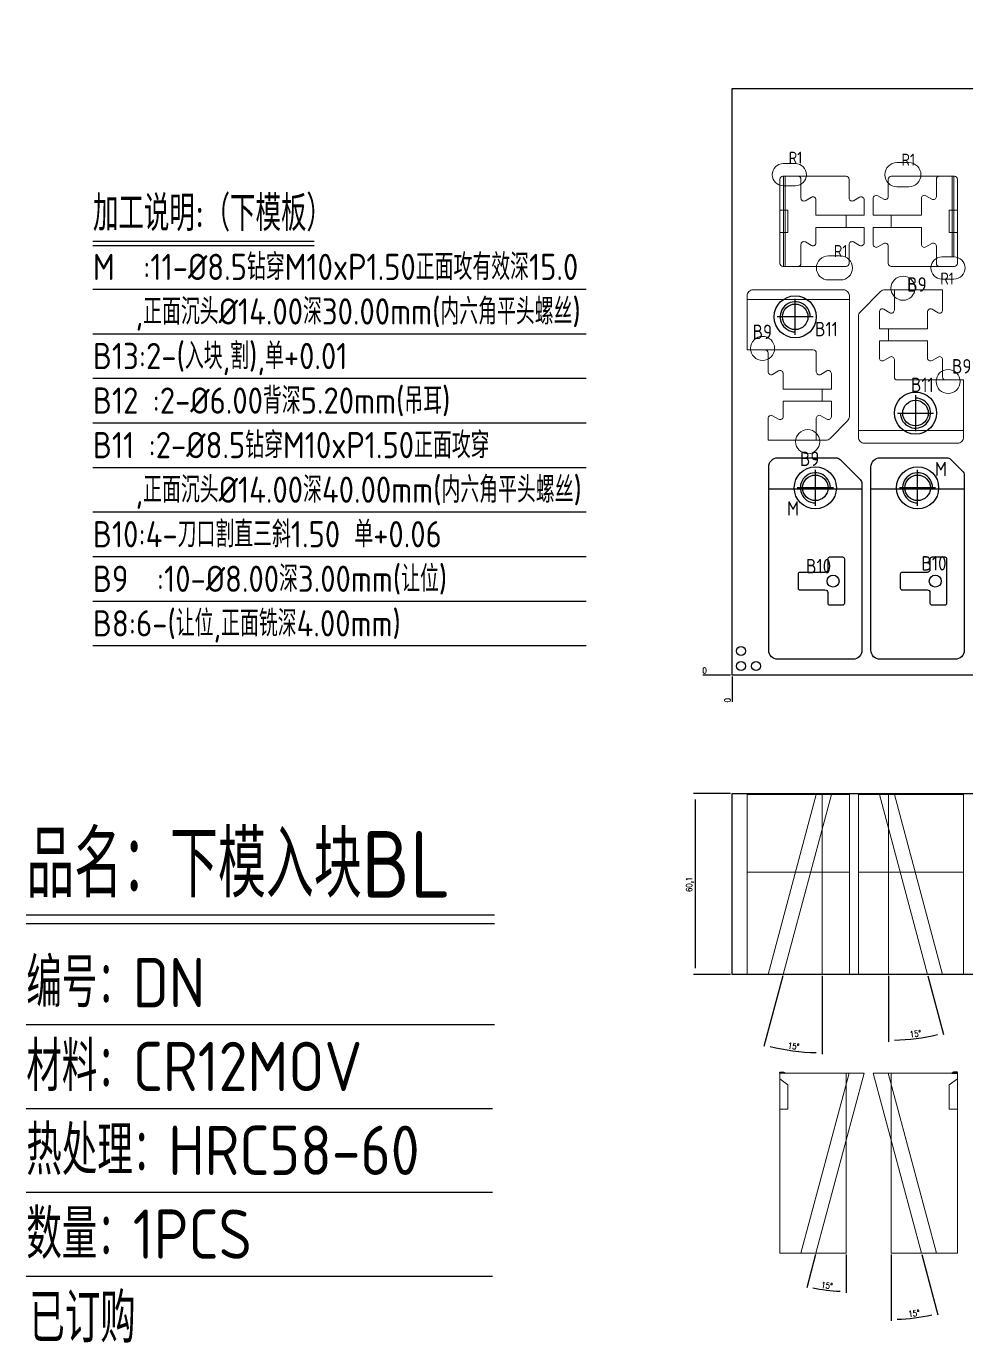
# Model space of a CAD drawing. Header units: millimetres. Extents: x 115810 to 116602, y -2947 to -2509.
# Drawn here: x 115809.5 to 116121.9, y -2946.8 to -2509.3 of the extents above; entities that cross this region are included whole.
import ezdxf
from ezdxf.enums import TextEntityAlignment as Align

# ---------------------------------------------------------------- set-up
doc = ezdxf.new("R2010")
doc.units = ezdxf.units.MM
for name, pattern in [('$TD_AUDIT_GENERATED_(575F8F)', [0]), ('CENTER', [0]), ('HIDDEN', [0])]:
    doc.linetypes.add(name, pattern=pattern)
for name, color, linetype in [('5', 5, 'Continuous'), ('DIE_P', 2, 'Continuous'), ('DIE_P_O', 1, '$TD_AUDIT_GENERATED_(575F8F)'), ('DIM', 4, 'Continuous'), ('LB_P', 2, 'Continuous'), ('PRESS', 3, 'Continuous'), ('TEXT', 4, 'Continuous')]:
    doc.layers.add(name, color=color, linetype=linetype)
doc.styles.add('gbenor', font='gbenor.shx', dxfattribs={"bigfont": 'gbcbig.shx'})
doc.styles.get("Standard").update_dxf_attribs({"font": 'txt.shx', "width": 0.85, "bigfont": 'ctxt.shx'})
doc.dimstyles.new('T-2-WX', dxfattribs={"dimtxt": 2, "dimasz": 2, "dimexe": 0.5, "dimexo": 0.5, "dimgap": 0.5, "dimtad": 1, "dimtxsty": 'Standard', "dimblk": 'OPEN30', "dimcen": 0, "dimazin": 3, "dimtfac": 1, "dimtmove": 0, "dimatfit": 3, "dimldrblk": 'OPEN30', "dimlwd": -1, "dimlwe": -1})

# ---------------------------------------------------------------- blocks, each defined once
blk = doc.blocks.new('*D7579')
at = {"layer": 'Defpoints', "color": 0}
for p in [(116044.2, -2724.92), (116044.2, -2724.92), (116044.2, -2732.22)]:
    blk.add_point(p, dxfattribs=at)
at = {"layer": 'DIM', "color": 0}
blk.add_line((116044.2, -2725.42), (116044.2, -2733.85), dxfattribs=at)
at = {"layer": 'DIM', "color": 0, "insert": (116042.7, -2733.29), "char_height": 2, "attachment_point": 5, "rotation": 90}
blk.add_mtext('0', dxfattribs=at)
blk = doc.blocks.new('_Open30')
blk = doc.blocks.new('*D7580')
at = {"layer": 'Defpoints', "color": 0}
for p in [(116036.13, -2724.92), (116044.2, -2724.92), (116044.2, -2724.92)]:
    blk.add_point(p, dxfattribs=at)
at = {"layer": 'DIM', "color": 0}
blk.add_line((116043.7, -2724.92), (116034.49, -2724.92), dxfattribs=at)
at = {"layer": 'DIM', "color": 0, "insert": (116035.06, -2723.42), "char_height": 2, "attachment_point": 5}
blk.add_mtext('0', dxfattribs=at)
blk = doc.blocks.new('*D7581')
at = {"layer": 'Defpoints', "color": 0}
for p in [(116304.2, -2529.92), (116319.24, -2531.42), (116044.2, -2724.92)]:
    blk.add_point(p, dxfattribs=at)
at = {"layer": 'DIM', "color": 0}
for p, q in [((116304.7, -2529.92), (116311.24, -2529.92)), ((116311.24, -2529.92), (116315.24, -2531.42)), ((116315.24, -2531.42), (116323.87, -2531.42))]:
    blk.add_line(p, q, dxfattribs=at)
at = {"layer": 'DIM', "color": 0, "insert": (116321.81, -2529.92), "char_height": 2, "attachment_point": 5}
blk.add_mtext('195', dxfattribs=at)
blk = doc.blocks.new('*D7582')
at = {"layer": 'Defpoints', "color": 0}
for p in [(116305.7, -2514.24), (116304.2, -2529.92), (116044.2, -2724.92)]:
    blk.add_point(p, dxfattribs=at)
at = {"layer": 'DIM', "color": 0}
for p, q in [((116305.7, -2518.24), (116305.7, -2509.37)), ((116304.2, -2522.24), (116305.7, -2518.24)), ((116304.2, -2529.42), (116304.2, -2522.24))]:
    blk.add_line(p, q, dxfattribs=at)
at = {"layer": 'DIM', "color": 0, "insert": (116304.2, -2511.55), "char_height": 2, "attachment_point": 5, "rotation": 90}
blk.add_mtext('260', dxfattribs=at)
blk = doc.blocks.new('*D7583')
at = {"layer": 'Defpoints', "color": 0}
for p in [(116044.2, -2764.31), (116031.91, -2824.41), (116044.2, -2824.41)]:
    blk.add_point(p, dxfattribs=at)
at = {"layer": 'DIM', "color": 0}
for p, q in [((116043.7, -2764.31), (116031.41, -2764.31)), ((116031.91, -2766.31), (116031.91, -2822.41)), ((116043.7, -2824.41), (116031.41, -2824.41))]:
    blk.add_line(p, q, dxfattribs=at)
at = {"layer": 'DIM', "color": 0, "insert": (116030.22, -2794.51), "char_height": 2, "attachment_point": 5, "rotation": 90}
blk.add_mtext('60,1', dxfattribs=at)
blk = doc.blocks.new('*D7584')
at = {"layer": 'Defpoints', "color": 0}
for p in [(116093.17, -2764.61), (116096.21, -2764.61), (116096.21, -2824.41), (116109.19, -2824.41), (116102.34, -2846.06)]:
    blk.add_point(p, dxfattribs=at)
at = {"layer": 'DIM', "color": 0}
for p, q in [((116096.21, -2824.91), (116096.21, -2846.83)), ((116109.32, -2824.89), (116114.55, -2844.41))]:
    blk.add_line(p, q, dxfattribs=at)
blk.add_arc((116096.21, -2775.95), 70.38, 271.6282, 283.3718, dxfattribs=at)
at = {"layer": 'DIM', "color": 0, "insert": (116105.19, -2844.19), "char_height": 2, "attachment_point": 5, "rotation": 7.5}
blk.add_mtext('15%%d', dxfattribs=at)
blk = doc.blocks.new('*D7585')
at = {"layer": 'Defpoints', "color": 0}
for p in [(116074.18, -2764.61), (116077.22, -2764.61), (116061.19, -2824.41), (116074.18, -2824.41), (116061.24, -2849.33)]:
    blk.add_point(p, dxfattribs=at)
at = {"layer": 'DIM', "color": 0}
for p, q in [((116061.06, -2824.89), (116054.76, -2848.41)), ((116074.18, -2824.91), (116074.18, -2850.96))]:
    blk.add_line(p, q, dxfattribs=at)
blk.add_arc((116074.18, -2775.95), 74.51, 256.5379, 268.4621, dxfattribs=at)
at = {"layer": 'DIM', "color": 0, "insert": (116064.65, -2848.29), "char_height": 2, "attachment_point": 5, "rotation": 352.5}
blk.add_mtext('15%%d', dxfattribs=at)
blk = doc.blocks.new('*D7588')
at = {"layer": 'Defpoints', "color": 0}
for p in [(116091.12, -2857.24), (116097.14, -2857.24), (116097.14, -2917.04), (116107.14, -2917.04), (116102.32, -2938.89)]:
    blk.add_point(p, dxfattribs=at)
at = {"layer": 'DIM', "color": 0}
for p, q in [((116097.14, -2917.54), (116097.14, -2939.62)), ((116107.27, -2917.53), (116112.64, -2937.58))]:
    blk.add_line(p, q, dxfattribs=at)
blk.add_arc((116097.14, -2879.73), 59.38, 271.9297, 283.0703, dxfattribs=at)
at = {"layer": 'DIM', "color": 0, "insert": (116104.69, -2937.08), "char_height": 2, "attachment_point": 5, "rotation": 7.5}
blk.add_mtext('15%%d', dxfattribs=at)
blk = doc.blocks.new('*D7589')
at = {"layer": 'Defpoints', "color": 0}
for p in [(116082.09, -2857.24), (116088.12, -2857.24), (116072.09, -2917.04), (116082.09, -2917.04), (116073.4, -2929.03)]:
    blk.add_point(p, dxfattribs=at)
at = {"layer": 'DIM', "color": 0}
for p, q in [((116071.97, -2917.53), (116069.01, -2928.57)), ((116082.09, -2917.54), (116082.09, -2930.29))]:
    blk.add_line(p, q, dxfattribs=at)
blk.add_arc((116082.09, -2879.73), 50.06, 257.2894, 267.7106, dxfattribs=at)
at = {"layer": 'DIM', "color": 0, "insert": (116075.76, -2927.83), "char_height": 2, "attachment_point": 5, "rotation": 352.5}
blk.add_mtext('15%%d', dxfattribs=at)

msp = doc.modelspace()

# ---------------------------------------------------------------- linework, layer by layer
at = {"layer": '5', "color": 2}
msp.add_lwpolyline([(116044.196, -2764.311), (116304.196, -2764.311), (116304.196, -2824.411), (116044.196, -2824.411)], close=True, dxfattribs=at)
at = {"layer": 'DIE_P', "lineweight": 15}
for p, q in [((116061.295, -2559.103), (116061.295, -2589.103)), ((116061.814, -2559.103), (116061.814, -2589.103)), ((116117.422, -2585.903), (116117.422, -2559.103)), ((116117.942, -2585.903), (116117.942, -2559.103)), ((116083.193, -2600.041), (116049.193, -2600.041)), ((116086.193, -2643.647), (116121.193, -2643.647)), ((116083.193, -2790.411), (116049.193, -2790.411)), ((116086.193, -2790.411), (116121.193, -2790.411))]:
    msp.add_line(p, q, dxfattribs=at)
at = {"layer": 'DIE_P', "color": 1, "linetype": 'HIDDEN', "lineweight": 15, "ltscale": 20}
for p, q in [((116056.193, -2824.411), (116072.217, -2764.611)), ((116074.179, -2824.411), (116074.179, -2764.611)), ((116096.208, -2824.411), (116096.208, -2764.611)), ((116114.193, -2824.411), (116098.17, -2764.611))]:
    msp.add_line(p, q, dxfattribs=at)
at = {"layer": 'DIE_P', "color": 1, "linetype": 'Continuous', "lineweight": 15}
for points in [[(116055.193, -2616.844, -0.4142136), (116056.193, -2617.844), (116056.193, -2624.112, 0.5773503), (116057.693, -2624.978), (116059.693, -2623.823, -0.5773503), (116061.193, -2624.689), (116061.193, -2629.844), (116074.179, -2629.844), (116074.179, -2633.844), (116061.193, -2633.844), (116061.193, -2638.999, -0.5773503), (116059.693, -2639.865), (116057.693, -2638.71, 0.5773503), (116056.193, -2639.576), (116056.193, -2646.844), (116075.365, -2646.844, 0.1989124), (116076.779, -2646.258), (116082.607, -2640.43, 0.1989124), (116083.193, -2639.016), (116083.193, -2598.844, 0.4142136), (116081.193, -2596.844), (116051.193, -2596.844, 0.4142136), (116049.193, -2598.844), (116049.193, -2616.844), (116071.217, -2616.844, -0.4142136), (116072.217, -2617.844), (116072.217, -2624.112, 0.5773503), (116073.717, -2624.978), (116075.717, -2623.823, -0.5773503), (116077.217, -2624.689), (116077.217, -2629.844), (116074.179, -2629.844), (116074.179, -2633.844), (116077.217, -2633.844), (116077.217, -2638.999, -0.5773503), (116075.717, -2639.865), (116073.717, -2638.71, 0.5773503), (116072.217, -2639.576), (116072.217, -2646.844)], [(116115.193, -2626.844, -0.4142136), (116114.193, -2625.844), (116114.193, -2620.076, 0.5773503), (116112.693, -2619.21), (116110.693, -2620.365, -0.5773503), (116109.193, -2619.499), (116109.193, -2613.844), (116096.208, -2613.844), (116096.208, -2609.844), (116109.193, -2609.844), (116109.193, -2604.189, -0.5773503), (116110.693, -2603.323), (116112.693, -2604.478, 0.5773503), (116114.193, -2603.612), (116114.193, -2596.844), (116095.022, -2596.844, 0.1989124), (116093.607, -2597.43), (116086.779, -2604.258, 0.1989124), (116086.193, -2605.672), (116086.193, -2645.844, 0.4142136), (116088.193, -2647.844), (116119.193, -2647.844, 0.4142136), (116121.193, -2645.844), (116121.193, -2626.844), (116099.17, -2626.844, -0.4142136), (116098.17, -2625.844), (116098.17, -2620.076, 0.5773503), (116096.67, -2619.21), (116094.67, -2620.365, -0.5773503), (116093.17, -2619.499), (116093.17, -2613.844), (116096.208, -2613.844), (116096.208, -2609.844), (116093.17, -2609.844), (116093.17, -2604.189, -0.5773503), (116094.67, -2603.323), (116096.67, -2604.478, 0.5773503), (116098.17, -2603.612), (116098.17, -2596.844)]]:
    msp.add_lwpolyline(points, format="xyb", dxfattribs=at)
at = {"layer": 'DIE_P'}
for points in [[(116070.193, -2605.844, 2.4142136), (116065.193, -2610.844)], [(116100.193, -2637.844, 2.4142136), (116105.193, -2632.844)], [(116076.893, -2662.692, 2.4142136), (116071.893, -2667.692)], [(116110.893, -2662.692, 2.4142136), (116105.893, -2667.692)]]:
    msp.add_lwpolyline(points, format="xyb", dxfattribs=at)
at = {"layer": 'DIE_P', "linetype": 'CENTER'}
for points in [[(116065.193, -2611.844), (116065.193, -2599.844)], [(116071.193, -2605.844), (116059.193, -2605.844)], [(116105.193, -2631.844), (116105.193, -2643.844)], [(116099.193, -2637.844), (116111.193, -2637.844)], [(116071.893, -2668.692), (116071.893, -2656.692)], [(116105.893, -2668.692), (116105.893, -2656.692)], [(116077.893, -2662.692), (116065.893, -2662.692)], [(116111.893, -2662.692), (116099.893, -2662.692)]]:
    msp.add_lwpolyline(points, dxfattribs=at)
at = {"layer": 'DIE_P', "color": 1, "linetype": 'Continuous'}
for points in [[(116059.393, -2719.692, -0.4142136), (116056.393, -2716.692), (116056.393, -2655.692, -0.4142136), (116059.393, -2652.692), (116078.736, -2652.692, -0.1989124), (116080.151, -2653.278), (116086.807, -2659.934, -0.1989124), (116087.393, -2661.349), (116087.393, -2716.692, -0.4142136), (116084.393, -2719.692)], [(116093.393, -2719.692, -0.4142136), (116090.393, -2716.692), (116090.393, -2655.692, -0.4142136), (116093.393, -2652.692), (116115.565, -2652.692, -0.1989124), (116116.979, -2653.278), (116120.807, -2657.106, -0.1989124), (116121.393, -2658.52), (116121.393, -2716.692, -0.4142136), (116118.393, -2719.692)]]:
    msp.add_lwpolyline(points, format="xyb", close=True, dxfattribs=at)
at = {"layer": 'DIE_P', "linetype": 'Continuous'}
for points in [[(116087.393, -2663.189), (116056.393, -2663.189)], [(116121.393, -2663.189), (116090.393, -2663.189)]]:
    msp.add_lwpolyline(points, dxfattribs=at)
at = {"layer": 'DIE_P', "color": 1}
for points in [[(116066.743, -2690.792, 0.4142136), (116066.143, -2691.392), (116066.143, -2695.992, 0.4142136), (116066.743, -2696.592), (116075.093, -2696.592, -0.4142136), (116075.993, -2697.492), (116075.993, -2700.992, 0.4142136), (116076.593, -2701.592), (116081.043, -2701.592, 0.4142136), (116081.643, -2700.992), (116081.643, -2686.392, 0.4142136), (116081.043, -2685.792), (116076.593, -2685.792, 0.4142136), (116075.993, -2686.392), (116075.993, -2689.892, -0.4142136), (116075.093, -2690.792)], [(116100.743, -2690.792, 0.4142136), (116100.143, -2691.392), (116100.143, -2695.992, 0.4142136), (116100.743, -2696.592), (116109.093, -2696.592, -0.4142136), (116109.993, -2697.492), (116109.993, -2700.992, 0.4142136), (116110.593, -2701.592), (116115.043, -2701.592, 0.4142136), (116115.643, -2700.992), (116115.643, -2686.392, 0.4142136), (116115.043, -2685.792), (116110.593, -2685.792, 0.4142136), (116109.993, -2686.392), (116109.993, -2689.892, -0.4142136), (116109.093, -2690.792)]]:
    msp.add_lwpolyline(points, format="xyb", close=True, dxfattribs=at)
at = {"layer": 'DIE_P', "color": 2, "lineweight": 15}
for points in [[(116083.193, -2764.611), (116049.193, -2764.611), (116049.193, -2824.411), (116083.193, -2824.411)], [(116086.193, -2764.611), (116121.193, -2764.611), (116121.193, -2824.411), (116086.193, -2824.411)]]:
    msp.add_lwpolyline(points, close=True, dxfattribs=at)
at = {"layer": 'DIE_P', "color": 1, "linetype": 'HIDDEN', "lineweight": 15, "ltscale": 20}
for points in [[(116061.193, -2824.411), (116077.217, -2764.611)], [(116109.193, -2824.411), (116093.17, -2764.611)]]:
    msp.add_lwpolyline(points, dxfattribs=at)
at = {"layer": 'DIE_P', "color": 94, "linetype": 'Continuous', "lineweight": 15}
for centre in [(116101.043, -2596.344), (116054.343, -2616.344), (116116.043, -2627.344), (116069.343, -2647.344)]:
    msp.add_circle(centre, 4, dxfattribs=at)
at = {"layer": 'DIE_P', "linetype": 'Continuous'}
for centre in [(116065.193, -2605.844), (116105.193, -2637.844), (116071.893, -2662.692), (116105.893, -2662.692)]:
    msp.add_circle(centre, 7, dxfattribs=at)
at = {"layer": 'DIE_P'}
for centre in [(116065.193, -2605.844), (116105.193, -2637.844), (116071.893, -2662.692), (116105.893, -2662.692)]:
    msp.add_circle(centre, 4.25, dxfattribs=at)
at = {"layer": 'DIE_P_O', "color": 3}
for centre in [(116077.768, -2693.692), (116111.768, -2693.692)]:
    msp.add_circle(centre, 2, dxfattribs=at)
at = {"layer": 'DIM', "color": 4, "linetype": 'Continuous', "lineweight": 25}
for p, q in [((115809.534, -2804.631), (115965.18, -2804.631)), ((115809.534, -2807.5), (115965.18, -2807.5)), ((115809.534, -2841.102), (115965.18, -2841.102)), ((115809.534, -2868.968), (115964.504, -2868.968)), ((115809.534, -2896.834), (115964.504, -2896.834)), ((115809.534, -2924.699), (115964.504, -2924.699))]:
    msp.add_line(p, q, dxfattribs=at)
at = {"layer": 'LB_P', "color": 94, "linetype": 'Continuous', "lineweight": 15}
for points in [[(116061.245, -2562.303, -1), (116061.245, -2554.903), (116065.245, -2554.903, -1), (116065.245, -2562.303)], [(116102.992, -2554.603, -1), (116102.992, -2562.603), (116098.992, -2562.603, -1), (116098.992, -2554.603)], [(116076.245, -2593.603, -1), (116076.245, -2585.603), (116080.245, -2585.603, -1), (116080.245, -2593.603)], [(116117.992, -2585.903, -1), (116117.992, -2593.303), (116113.992, -2593.303, -1), (116113.992, -2585.903)]]:
    msp.add_lwpolyline(points, format="xyb", close=True, dxfattribs=at)
at = {"layer": 'LB_P', "color": 1, "lineweight": 15}
for points in [[(116084.618, -2580.969, 0.5773503), (116083.118, -2581.835), (116083.118, -2588.103, -0.4142136), (116082.118, -2589.103), (116061.095, -2589.103, -0.4142136), (116060.095, -2588.103), (116060.095, -2560.103, -0.4142136), (116061.095, -2559.103), (116082.118, -2559.103, -0.4142136), (116083.118, -2560.103), (116083.118, -2566.371, 0.5773503), (116084.618, -2567.237), (116086.618, -2566.082, -0.5773503), (116088.118, -2566.948), (116088.118, -2572.103), (116082.092, -2572.103), (116082.092, -2576.103), (116088.118, -2576.103), (116088.118, -2581.258, -0.5773503), (116086.618, -2582.124)], [(116094.618, -2566.737, 0.5773503), (116096.118, -2565.871), (116096.118, -2560.103, -0.4142136), (116097.118, -2559.103), (116118.142, -2559.103, -0.4142136), (116119.142, -2560.103), (116119.142, -2588.103, -0.4142136), (116118.142, -2589.103), (116097.118, -2589.103, -0.4142136), (116096.118, -2588.103), (116096.118, -2582.335, 0.5773503), (116094.618, -2581.469), (116092.618, -2582.624, -0.5773503), (116091.118, -2581.758), (116091.118, -2576.103), (116097.144, -2576.103), (116097.144, -2572.103), (116091.118, -2572.103), (116091.118, -2566.448, -0.5773503), (116092.618, -2565.582)]]:
    msp.add_lwpolyline(points, format="xyb", close=True, dxfattribs=at)
at = {"layer": 'LB_P', "linetype": 'HIDDEN', "lineweight": 15}
for points in [[(116066.095, -2559.103, -0.4142136), (116067.095, -2560.103), (116067.095, -2566.371, 0.5773503), (116068.595, -2567.237), (116070.595, -2566.082, -0.5773503), (116072.095, -2566.948), (116072.095, -2572.103), (116082.092, -2572.103), (116082.092, -2576.103), (116072.095, -2576.103), (116072.095, -2581.258, -0.5773503), (116070.595, -2582.124), (116068.595, -2580.969, 0.5773503), (116067.095, -2581.835), (116067.095, -2588.103, -0.4142136), (116066.095, -2589.103)], [(116113.142, -2589.103, -0.4142136), (116112.142, -2588.103), (116112.142, -2582.335, 0.5773503), (116110.642, -2581.469), (116108.642, -2582.624, -0.5773503), (116107.142, -2581.758), (116107.142, -2576.103), (116097.144, -2576.103), (116097.144, -2572.103), (116107.142, -2572.103), (116107.142, -2566.448, -0.5773503), (116108.642, -2565.582), (116110.642, -2566.737, 0.5773503), (116112.142, -2565.871), (116112.142, -2560.103, -0.4142136), (116113.142, -2559.103)]]:
    msp.add_lwpolyline(points, format="xyb", dxfattribs=at)
for points in [[(116062.796, -2577.798), (116062.796, -2570.413), (116060.095, -2570.413), (116060.095, -2577.798)], [(116116.44, -2570.407), (116116.44, -2577.792), (116119.142, -2577.792), (116119.142, -2570.407)]]:
    msp.add_lwpolyline(points, close=True, dxfattribs=at)
at = {"layer": 'LB_P'}
for points in [[(116060.095, -2856.945), (116061.295, -2856.945), (116061.814, -2857.245), (116060.095, -2857.245)], [(116119.142, -2856.945), (116117.942, -2856.945), (116117.422, -2857.245), (116119.142, -2857.245)]]:
    msp.add_lwpolyline(points, close=True, dxfattribs=at)
at = {"layer": 'LB_P', "linetype": 'Continuous', "lineweight": 15}
for points in [[(116072.095, -2917.045), (116088.118, -2857.245), (116060.095, -2857.245), (116060.095, -2917.045), (116082.092, -2917.045), (116082.092, -2857.245)], [(116107.142, -2917.045), (116091.118, -2857.245), (116119.142, -2857.245), (116119.142, -2917.045), (116097.144, -2917.045), (116097.144, -2857.245)]]:
    msp.add_lwpolyline(points, dxfattribs=at)
at = {"layer": 'LB_P', "lineweight": 15}
for points in [[(116067.095, -2917.045), (116083.118, -2857.245)], [(116112.142, -2917.045), (116096.118, -2857.245)]]:
    msp.add_lwpolyline(points, dxfattribs=at)
at = {"layer": 'LB_P', "linetype": 'HIDDEN', "lineweight": 15}
for points in [[(116060.095, -2859.199), (116062.796, -2861.091), (116062.796, -2869.245), (116060.095, -2869.245)], [(116119.142, -2859.199), (116116.44, -2861.091), (116116.44, -2869.245), (116119.142, -2869.245)]]:
    msp.add_lwpolyline(points, dxfattribs=at)
at = {"layer": 'PRESS', "color": 8, "linetype": 'HIDDEN'}
msp.add_lwpolyline([(116044.196, -2724.924), (116044.196, -2529.924), (116304.196, -2529.924), (116304.196, -2724.924)], close=True, dxfattribs=at)
at = {"layer": 'TEXT', "color": 3}
for p, q in [((115831.681, -2580.669), (115905.28, -2580.669)), ((115831.681, -2582.193), (115905.28, -2582.193))]:
    msp.add_line(p, q, dxfattribs=at)
at = {"layer": 'TEXT', "color": 3, "linetype": 'Continuous'}
for p, q in [((115831.681, -2596.655), (115995.69, -2596.655)), ((115831.681, -2611.465), (115995.69, -2611.465)), ((115831.681, -2626.276), (115995.69, -2626.276)), ((115831.681, -2641.086), (115995.69, -2641.086)), ((115831.681, -2655.897), (115995.69, -2655.897)), ((115831.681, -2670.707), (115995.69, -2670.707)), ((115831.681, -2685.517), (115995.69, -2685.517)), ((115831.681, -2700.328), (115995.69, -2700.328)), ((115831.681, -2715.138), (115995.69, -2715.138))]:
    msp.add_line(p, q, dxfattribs=at)
at = {"layer": 'TEXT', "color": 4}
for centre in [(116047.196, -2716.924), (116047.196, -2721.924), (116052.196, -2721.924)]:
    msp.add_circle(centre, 1.5, dxfattribs=at)

# ---------------------------------------------------------------- texts
at = {"layer": 'DIM', "color": 3, "linetype": 'Continuous', "lineweight": 25, "style": 'gbenor'}
for s, height, p in [('品名：下模入块BL', 22.1286, (115809.534, -2798.894)), ('编号：DN', 16.3916, (115809.534, -2835.365)), ('材料：CR12MOV', 16.3916, (115809.534, -2863.231)), ('热处理：HRC58-60', 16.39158, (115809.534, -2891.097)), ('数量：1PCS', 16.3916, (115809.534, -2918.962)), ('已订购', 16.3916, (115810.532, -2946.828))]:
    msp.add_text(s, height=height, dxfattribs=at).set_placement(p)
at = {"layer": 'LB_P', "color": 4, "linetype": 'Continuous', "style": 'gbenor'}
for p in [(116065.297, -2552.965), (116102.779, -2553.609), (116080.297, -2583.965), (116115.713, -2593.129)]:
    msp.add_text('R1', height=4, dxfattribs=at).set_placement(p, align=Align.MIDDLE_CENTER)
at = {"layer": 'TEXT', "color": 4, "style": 'gbenor'}
for s, height, p in [('加工说明:（下模板）', 11.7612, (115831.681, -2577.314)), ('M  :11-%%C8.5钻穿M10xP1.50正面攻有效深15.0', 8.712, (115831.681, -2593.606)), ('   ,正面沉头%%c14.00深30.00mm(内六角平头螺丝)', 8.712, (115831.681, -2608.416)), ('B12 :2-%%C6.00背深5.20mm(吊耳)', 8.712, (115831.681, -2638.037)), ('B11 :2-%%C8.5钻穿M10xP1.50正面攻穿', 8.712, (115831.681, -2652.847)), ('   ,正面沉头%%C14.00深40.00mm(内六角平头螺丝)', 8.712, (115831.681, -2667.658)), ('B9  :10-%%C8.00深3.00mm(让位)', 8.712, (115831.681, -2697.279)), ('B8:6-(让位,正面铣深4.00mm)', 8.712, (115831.681, -2712.089))]:
    msp.add_text(s, height=height, dxfattribs=at).set_placement(p)
for s, p in [('B9', (116105.673, -2595.103)), ('B11', (116075.587, -2609.921)), ('B9', (116054.262, -2610.846)), ('B9', (116120.557, -2622.292)), ('B11', (116107.462, -2628.461)), ('B9', (116069.996, -2653.031)), ('M', (116113.632, -2656.448)), ('M', (116064.496, -2669.544)), ('B10', (116072.967, -2688.737)), ('B10', (116111.333, -2687.779))]:
    msp.add_text(s, height=4.8, dxfattribs=at).set_placement(p, align=Align.MIDDLE_CENTER)
at = {"layer": 'TEXT', "color": 1, "style": 'gbenor'}
for s, p in [('B13:2-(入块,割),单+0.01', (115831.681, -2623.227)), ('B10:4-刀口割直三斜1.50 单+0.06', (115831.681, -2682.468))]:
    msp.add_text(s, height=8.712, dxfattribs=at).set_placement(p)

# ---------------------------------------------------------------- dimensions: what is measured, and where the dimension line sits
at = {"layer": 'DIM', "color": 4}
for feature_location, offset, dtype, origin, picture, middle in [((116304.196, -2529.924), (1.5, 15.684), 1, (116044.196, -2724.924), '*D7582', (116304.196, -2511.554)), ((116304.196, -2529.924), (15.046, -1.5), 0, (116044.196, -2724.924), '*D7581', (116321.806, -2529.924)), ((116044.195833193, -2724.924126261), (-8.068755841, 0), 0, (116044.195833193, -2724.924126261), '*D7580', (116035.060410686, -2723.424126261)), ((116044.195833193, -2724.924126261), (0, -7.29734467), 1, (116044.195833193, -2724.924126261), '*D7579', (116042.695833193, -2733.288137597))]:
    dim = msp.add_ordinate_dim(feature_location=feature_location, offset=offset, dtype=dtype, origin=origin, dimstyle='T-2-WX', dxfattribs=at)
    dim.commit()
    dim.dimension.update_dxf_attribs({"geometry": picture, "text_midpoint": middle})
dim = msp.add_linear_dim(base=(116031.911, -2824.411), p1=(116044.196, -2764.311), p2=(116044.196, -2824.411), angle=90, dimstyle='T-2-WX', dxfattribs=at)
dim.commit()
dim.dimension.update_dxf_attribs({"geometry": '*D7583', "text_midpoint": (116031.911, -2794.511), "dimtype": 160})
for base, line1, line2, picture, middle in [((116061.24, -2849.33), ((116061.193, -2824.411), (116077.217, -2764.611)), ((116074.179, -2824.411), (116074.179, -2764.611)), '*D7585', (116064.655, -2848.29)), ((116102.342, -2846.062), ((116109.193, -2824.411), (116093.17, -2764.611)), ((116096.208, -2824.411), (116096.208, -2764.611)), '*D7584', (116105.192, -2844.193)), ((116073.4, -2929.03), ((116082.092, -2917.045), (116082.092, -2857.245)), ((116072.095, -2917.045), (116088.118, -2857.245)), '*D7589', (116075.76, -2927.828)), ((116102.32, -2938.893), ((116107.142, -2917.045), (116091.118, -2857.245)), ((116097.144, -2917.045), (116097.144, -2857.245)), '*D7588', (116104.694, -2937.077))]:
    dim = msp.add_angular_dim_2l(base=base, line1=line1, line2=line2, dimstyle='T-2-WX', dxfattribs=at)
    dim.commit()
    dim.dimension.update_dxf_attribs({"geometry": picture, "text_midpoint": middle})

doc.saveas('drawing.dxf')
